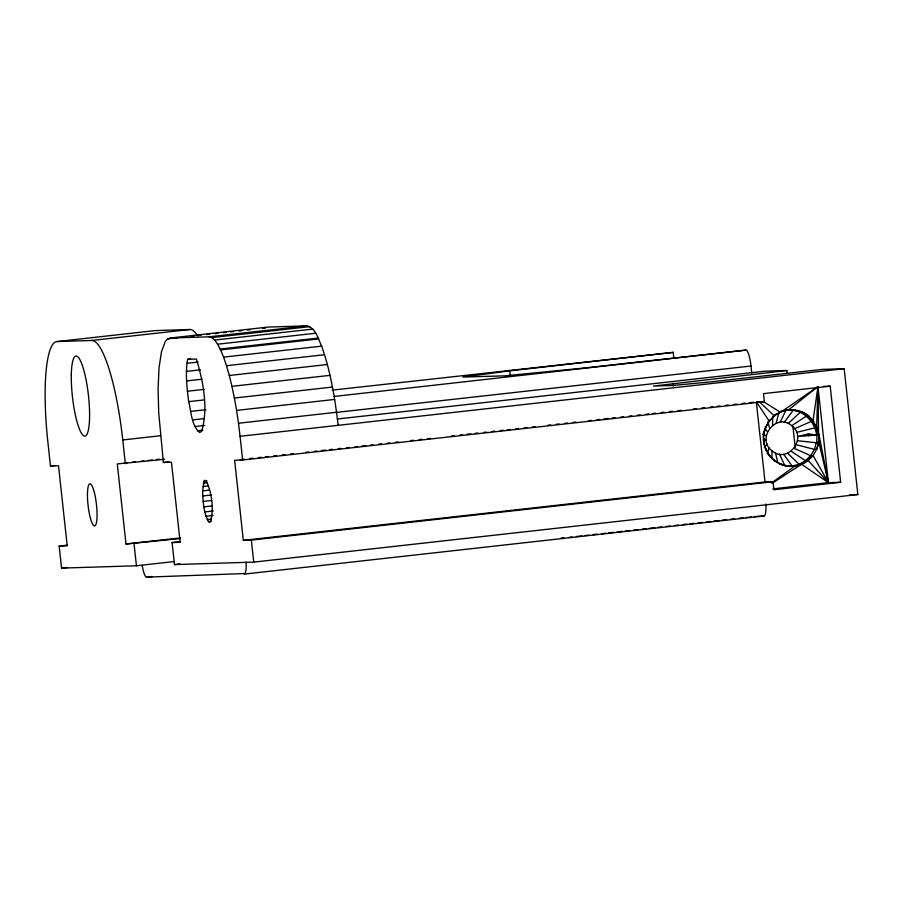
<?xml version="1.0" encoding="UTF-8"?>
<svg xmlns="http://www.w3.org/2000/svg" width="903" height="903" viewBox="0 0 903 903"><rect width="100%" height="100%" fill="white"/><g stroke="black" fill="none" stroke-linecap="round" stroke-linejoin="round"><path stroke-width="1.35" d="M771.884 458.713L772.02 450.823C755.755 438.689 776.151 412.163 791.75 425.697C808.016 437.842 787.63 464.368 772.02 450.823M780.147 422.243L786.084 410.007C804.042 407.738 819.608 425.46 816.481 443.001L817.723 442.921L797.496 440.709M823.401 386.394L830.196 386.179L840.637 482.281L828.401 482.654L818.852 442.244L819.01 434.885L814.867 427.819L796.593 432.424M772.528 425.268L772.731 416.543M772.833 488.873L828.401 482.654L819.01 434.885L816.651 427.266L817.96 386.563L781.501 411.678L775.18 415.222L768.69 421.848M202.588 490.893L204.101 481.017L205.116 480.272L206.279 480.949C211.991 493.275 213.819 508.321 210.692 521.562L209.677 522.306L208.503 521.629C203.423 512.351 203.051 501.244 202.588 490.893L209.598 490.103M763.87 443.001L763.825 443.937L763.283 433.7L765.202 428.485L768.984 421.317L775.18 415.222L774.04 415.448M187.598 359.315L196.391 359.044C203.367 382.014 208.446 408.009 201.606 431.465L199.619 432.503C191.244 425.031 191.346 411.903 188.693 401.643C186.887 387.669 185.228 373.323 187.598 359.315L190.398 358.999M772.257 483.263L801.548 464.244C813.185 459.548 819.868 447.233 819.01 434.885L797.575 436.51L808.366 433.914L816.594 434.964M764.976 446.895C762.572 440.371 763.137 432.842 766.094 426.611L765.292 426.634M816.651 427.266L813.005 420.911L817.96 386.563L788.5 409.928L781.501 411.678L784.944 410.425M763.949 433.677L763.577 435.686M776.14 423.247L779.086 411.757M818.603 441.736L816.854 449.31L814.438 449.389L796.344 444.75M765.744 427.153L763.566 434.727M767.257 453.554L769.164 447.786M769.356 420.945L765.394 427.683M791.242 451.252L805.499 460.767L812.169 455.631L808.501 458.735L810.014 457.245L808.14 460.462L805.499 460.767L799.178 464.311L792.179 466.061L784.967 465.903L779.503 454.186M771.693 482.924L795.193 465.767L792.179 466.061L783.623 454.277M809.573 458.013L808.14 460.462L828.401 482.654L817.96 386.563L818.569 434.366M784.267 422.333L793.297 410.165C801.074 410.086 808.636 414.567 813.005 420.911M338.151 425.324C335.002 398.539 330.679 371.652 321.649 346.154C318.161 338.93 315.847 328.308 307.167 325.848L268.157 327.067L170.091 338.038L167.552 338.975L165.249 341.605L161.479 351.764L159.03 367.792L158.093 388.629L158.702 412.829L163.409 462.483L171.457 462.234L180.16 542.308L172.101 542.568L174.493 564.589L253.754 562.117L857.85 494.539L844.181 368.706L822.272 369.395L708.516 382.116L672.769 385.468L653.456 386.066L786.852 370.501L787.156 373.289M764.344 447.222L767.178 444.107M805.499 460.767L810.702 455.688L814.438 449.389L816.447 442.323L818.852 442.244M788.229 423.507L800.227 412.231L802.643 412.152L808.806 415.967L806.39 416.046L791.75 425.697M806.966 460.722C795.836 470.35 777.573 466.625 769.029 455.18L775 460.823M809.968 457.787L808.501 458.735M142.2 565.38A16.107 3.217 83.6 0 0 146.602 577.152L245.052 573.518A16.107 3.206 83.6 0 0 246.09 562.129M805.724 460.767L809.291 458.453L806.232 460.27M794.606 428.733L811.391 421.362L813.806 421.283L806.39 416.046M784.199 465.463L779.503 463.803C786.558 466.456 794.403 466.953 801.548 464.244L828.401 482.654L813.118 455.609L810.702 455.688L794.211 448.351M775.316 414.454L778.804 413.19M769.966 420.335L768.837 420.663L768.984 421.317M780.248 411.463L784.921 410.301M800.645 464.266L801.954 463.95M673.819 357.938L673.209 352.373L509.664 370.84L462.889 377.059L505.138 375.829L580.821 368.368L746.025 350.104A16.107 3.206 83.6 0 1 750.991 366.02L751.747 372.984M174.279 561.542L136.432 565.775L61.562 568.111L59.169 546.089L67.217 545.83L58.514 465.756L50.466 466.004L47.893 442.278A100.696 20.069 83.6 0 1 57.137 341.56L155.214 330.588L189.833 329.505A100.696 20.069 83.6 0 1 197.61 335.702M57.137 341.56L91.756 340.476L189.833 329.505M167.552 338.975L170.351 338.659M174.561 338.185L177.36 337.88M182.959 337.248L185.77 336.932M191.368 336.311L194.168 335.995M198.378 335.521L201.177 335.216M206.776 334.584L209.586 334.268M215.185 333.647L217.984 333.331M223.594 332.699L226.393 332.394M230.592 331.92L233.403 331.604M239.002 330.983L241.801 330.667M247.411 330.035L250.21 329.73M262.818 328.32L265.617 328.003M170.091 338.038L209.101 336.819L307.167 325.848M209.101 336.819L211.821 337.598L309.887 326.626M211.821 337.598L214.688 340.07L312.754 329.098M214.688 340.07L217.634 344.201L315.7 333.23M217.634 344.201L220.14 349.032L318.206 338.061M220.14 349.032L220.603 349.912L318.669 338.941M220.603 349.912L223.583 357.125L321.649 346.154M186.91 363.311L198.118 362.058M223.583 357.125L226.495 365.692L324.572 354.721M186.447 371.404L200.455 369.835M226.495 365.692L229.306 375.479L327.371 364.519M186.605 380.931L202.012 379.204M187.372 391.247L204.18 389.362M229.306 375.479L231.947 386.326L330.013 375.355M188.693 401.643L204.101 399.916M231.947 386.326L234.385 398.031L332.462 387.06M332.169 390.13L673.209 352.373M190.488 411.418L205.907 409.691M334.133 396.451L746.025 350.104M234.385 398.031L236.586 410.402L334.652 399.431M192.632 419.906L203.841 418.653M194.98 426.521L204.789 425.426M236.586 410.402L238.494 423.236L336.559 412.265M336.311 412.411L750.991 366.02M197.362 430.821L202.961 430.189M91.756 340.476A100.696 20.069 83.6 0 1 122.763 439.953L160.587 435.72M337.395 419.015L764.931 371.178L786.852 370.501M238.494 423.236L240.085 436.296L844.181 368.706M50.466 466.004L54.665 465.53M124.287 463.137L127.075 462.833M132.673 462.201L135.473 461.884M141.071 461.264L143.859 460.948M148.058 460.485L152.257 460.011M156.456 459.537L159.244 459.232M180.194 538.583L125.991 544.001L117.288 463.928L164.504 459.288M830.196 386.179L763.509 393.64L764.378 401.654L242.659 460.011L234.611 460.27L243.313 540.344L251.361 540.096L773.081 481.728L773.95 489.742L840.637 482.281M163.409 462.483L168.996 461.862M240.209 459.638L244.397 459.175M249.996 458.543L252.795 458.227M258.393 457.607L261.181 457.29M265.38 456.828L268.18 456.512M273.778 455.88L276.566 455.575M282.165 454.943L284.964 454.638M290.563 454.006L293.351 453.69M305.948 452.29L308.747 451.974M314.334 451.342L317.134 451.037M321.333 450.563L325.531 450.1M329.719 449.626L332.518 449.31M338.117 448.689L340.916 448.373M346.504 447.753L349.303 447.436M354.902 446.804L357.701 446.5M361.889 446.026L366.087 445.551M370.286 445.089L373.086 444.773M378.673 444.152L381.472 443.836M387.071 443.215L389.87 442.899M395.458 442.267L398.257 441.962M410.854 440.551L413.642 440.235M419.24 439.614L422.04 439.298M427.638 438.677L430.426 438.361M451.41 436.014L454.209 435.697M459.808 435.077L462.596 434.761M466.795 434.287L470.994 433.824M475.192 433.35L477.992 433.034M483.579 432.413L486.378 432.097M491.977 431.476L494.776 431.16M500.364 430.539L503.163 430.223M507.362 429.749L510.161 429.444M515.748 428.812L518.548 428.496M524.146 427.875L526.946 427.559M532.533 426.938L535.332 426.622M547.918 425.211L550.717 424.907M556.316 424.275L559.115 423.959M564.702 423.338L567.502 423.022M573.1 422.401L575.9 422.085M588.485 420.674L591.284 420.369M596.883 419.737L599.671 419.421M603.87 418.958L608.069 418.484M612.268 418.021L615.056 417.705M620.654 417.084L623.454 416.768M629.052 416.136L631.84 415.831M637.439 415.199L640.238 414.883M645.837 414.263L648.625 413.946M652.824 413.484L655.623 413.168M661.222 412.547L664.021 412.231M669.608 411.599L672.408 411.294M678.006 410.662L680.806 410.346M693.391 408.946L696.19 408.63M701.778 407.998L704.577 407.693M710.176 407.061L712.975 406.756M717.163 406.282L719.962 405.966M725.56 405.345L728.36 405.029M733.947 404.409L736.746 404.092M742.345 403.46L745.144 403.156M749.332 402.682L753.531 402.219M204.101 481.017L206.9 480.701M203.299 483.15L207.509 482.676M202.791 486.514L208.401 485.893M202.723 495.973L211.133 495.036M203.164 501.425L211.584 500.476M203.909 506.854L212.318 505.917M204.879 511.911L213.289 510.974M206.019 516.245L213.029 515.466M207.261 519.564L211.46 519.09M208.503 521.629L211.313 521.313M59.169 546.089L67.556 545.141M125.991 544.001L180.532 537.895M172.101 542.568L180.498 541.631M243.313 540.344L765.033 481.976L773.081 481.728M61.562 568.111L67.161 567.479M174.493 564.589L180.103 563.957M146.602 577.152L152.212 576.52M576.351 536.506L581.95 535.885M584.76 535.569L588.959 535.095M593.158 534.632L597.357 534.158M601.567 533.684L605.766 533.221M608.566 532.905L614.164 532.285M616.975 531.969L622.573 531.336M625.373 531.02L629.572 530.558M633.782 530.084L637.981 529.621M642.18 529.147L646.39 528.673M649.189 528.368L654.788 527.736M657.587 527.42L661.797 526.957M665.996 526.483L670.195 526.009M674.394 525.546L678.605 525.072M682.803 524.598L687.002 524.135M689.802 523.819L694.012 523.345M698.211 522.882L702.41 522.408M706.62 521.934L710.819 521.471M713.618 521.155L719.217 520.523M722.028 520.218L726.226 519.744M730.425 519.27L734.624 518.807M738.835 518.333L743.034 517.859M745.833 517.554L751.431 516.922M754.242 516.606L764.04 515.963A16.107 3.206 83.6 0 0 765.857 503.998M244.273 574.094L764.04 515.963M561.181 537.985L563.923 537.736M569.409 537.229L572.152 536.98M757.673 401.858L764.378 401.654M814.867 427.819L817.283 427.74L811.391 421.362M801.548 464.244L799.178 464.311L787.63 453.283M849.633 494.788L857.85 494.539M785.192 465.892L787.326 465.858M786.084 410.007L795.712 410.097M794.188 465.88L787.055 465.835M763.577 441.962L766.015 449.92M793.297 410.165L802.643 412.152M794.392 465.993L794.99 466.129M779.503 463.803L781.219 464.187M762.933 434.264L766.275 435.81M765.439 448.938L770.203 456.647L765.349 448.193L765.755 449.107M774.097 460.293L780.802 464.289M762.933 401.316L780.406 412.253M773.668 459.83L774.526 460.643M759.265 401.632L774.255 415.911M765.27 428.722L767.426 431.769M756.5 401.937L769.187 421.137M767.889 421.69L769.559 428.18M775.542 453.013L777.731 462.494M808.366 433.914L808.772 435.788M763.69 441.048L763.848 442.007M792.924 426.419L795.204 447.391M756.33 401.903L765.033 481.976M673.096 383.222L673.401 386.021M509.664 370.84L510.24 376.111M240.085 436.296L242.659 460.011M251.361 540.096L253.754 562.117M122.763 439.953L125.336 463.668M134.039 543.753L136.432 565.775M766.195 440.021L763.577 440.845L763.566 438.926L766.195 440.021M768.746 454.559L767.584 453.261L768.746 454.559M71.303 374.993A40.285 8.025 83.6 0 0 84.476 436.093A40.285 8.025 83.6 0 0 85.514 377.127A40.285 8.025 83.6 0 0 71.303 374.993M87.456 494.483A21.141 4.21 83.6 0 0 94.533 525.896A21.141 4.21 83.6 0 0 94.77 494.257A21.141 4.21 83.6 0 0 87.456 494.483"/></g></svg>
